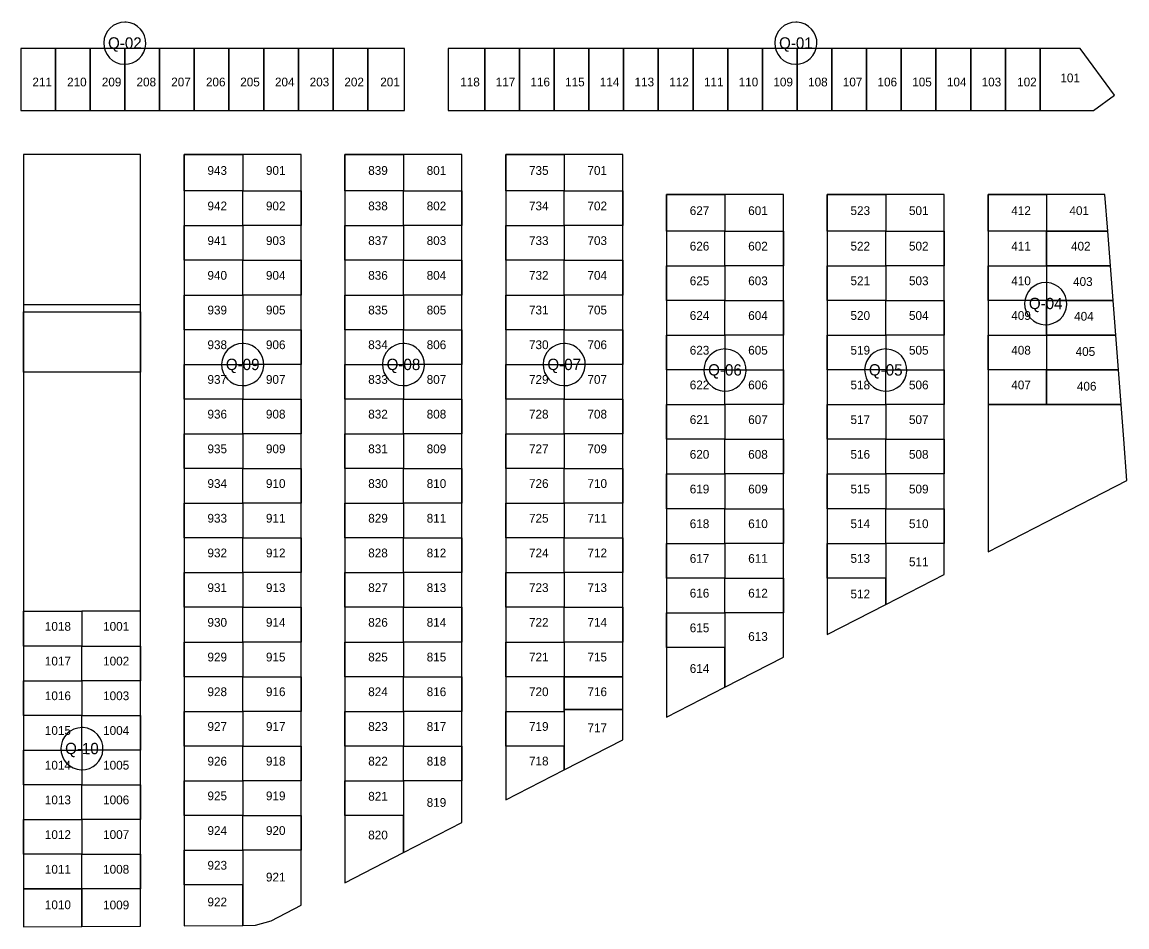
# Model space of a CAD drawing. Extents: x 245320 to 245921, y 9361427 to 9361697.
# Drawn here: x 245618.6 to 245921, y 9361449.3 to 9361697 of the extents above; entities that cross this region are included whole.
import ezdxf
from ezdxf.enums import TextEntityAlignment as Align

# ---------------------------------------------------------------- set-up
doc = ezdxf.new("R2010")
doc.units = 0
for name, color, linetype in [('_02__LOTES', 7, 'Continuous'), ('_LTQUADRAS', 3, 'Continuous'), ('EF-ID-LOTES', 1, 'Continuous'), ('TXT_QDA', 5, 'Continuous')]:
    doc.layers.add(name, color=color, linetype=linetype)

msp = doc.modelspace()

# ---------------------------------------------------------------- linework, layer by layer
at = {"layer": '_02__LOTES'}
for points in [[(245627.72, 9361689.82), (245618.22, 9361689.82), (245618.22, 9361672.82), (245627.72, 9361672.82)], [(245637.22, 9361689.82), (245627.72, 9361689.82), (245627.72, 9361672.82), (245637.22, 9361672.82)], [(245646.72, 9361689.82), (245637.22, 9361689.82), (245637.22, 9361672.82), (245646.72, 9361672.82)], [(245656.22, 9361689.82), (245646.72, 9361689.82), (245646.72, 9361672.82), (245656.22, 9361672.82)], [(245665.72, 9361689.82), (245656.22, 9361689.82), (245656.22, 9361672.82), (245665.72, 9361672.82)], [(245675.22, 9361689.82), (245665.72, 9361689.82), (245665.72, 9361672.82), (245675.22, 9361672.82)], [(245684.72, 9361689.82), (245675.22, 9361689.82), (245675.22, 9361672.82), (245684.72, 9361672.82)], [(245694.22, 9361689.82), (245684.72, 9361689.82), (245684.72, 9361672.82), (245694.22, 9361672.82)], [(245703.72, 9361689.82), (245694.22, 9361689.82), (245694.22, 9361672.82), (245703.72, 9361672.82)], [(245713.22, 9361689.82), (245703.72, 9361689.82), (245703.72, 9361672.82), (245713.22, 9361672.82)], [(245723.22, 9361689.82), (245713.22, 9361689.82), (245713.22, 9361672.82), (245723.22, 9361672.82)], [(245745.22, 9361689.82), (245735.22, 9361689.82), (245735.22, 9361672.82), (245745.22, 9361672.82)], [(245754.72, 9361689.82), (245745.22, 9361689.82), (245745.22, 9361672.82), (245754.72, 9361672.82)], [(245764.22, 9361689.82), (245754.72, 9361689.82), (245754.72, 9361672.82), (245764.22, 9361672.82)], [(245773.72, 9361689.82), (245764.22, 9361689.82), (245764.22, 9361672.82), (245773.72, 9361672.82)], [(245783.22, 9361689.82), (245773.72, 9361689.82), (245773.72, 9361672.82), (245783.22, 9361672.82)], [(245792.72, 9361689.82), (245792.55, 9361689.82), (245783.22, 9361689.82), (245783.22, 9361672.82), (245792.55, 9361672.82), (245792.72, 9361672.82)], [(245802.22, 9361689.82), (245802.05, 9361689.82), (245792.72, 9361689.82), (245792.72, 9361672.82), (245802.05, 9361672.82), (245802.22, 9361672.82)], [(245811.72, 9361689.82), (245811.55, 9361689.82), (245802.22, 9361689.82), (245802.22, 9361672.82), (245811.55, 9361672.82), (245811.72, 9361672.82)], [(245821.22, 9361689.82), (245820.88, 9361689.82), (245811.72, 9361689.82), (245811.72, 9361672.82), (245820.88, 9361672.82), (245821.22, 9361672.82)], [(245830.72, 9361689.82), (245830.38, 9361689.82), (245821.22, 9361689.82), (245821.22, 9361672.82), (245830.38, 9361672.82), (245830.72, 9361672.82)], [(245840.22, 9361689.82), (245839.88, 9361689.82), (245830.72, 9361689.82), (245830.72, 9361672.82), (245839.88, 9361672.82), (245840.22, 9361672.82)], [(245849.72, 9361689.82), (245849.2, 9361689.82), (245840.22, 9361689.82), (245840.22, 9361672.82), (245849.2, 9361672.82), (245849.72, 9361672.82)], [(245859.22, 9361689.82), (245858.7, 9361689.82), (245849.72, 9361689.82), (245849.72, 9361672.82), (245858.7, 9361672.82), (245859.22, 9361672.82)], [(245868.72, 9361689.82), (245868.2, 9361689.82), (245859.22, 9361689.82), (245859.22, 9361672.82), (245868.2, 9361672.82), (245868.72, 9361672.82)], [(245878.22, 9361689.79), (245877.53, 9361689.79), (245870.23, 9361689.8), (245870.01, 9361689.82), (245868.72, 9361689.82), (245868.72, 9361672.82), (245877.53, 9361672.82), (245878.22, 9361672.82)], [(245887.72, 9361689.78), (245887.03, 9361689.78), (245878.22, 9361689.79), (245878.22, 9361672.82), (245887.03, 9361672.82), (245887.72, 9361672.82)], [(245897.22, 9361689.79), (245896.53, 9361689.79), (245891.35, 9361689.77), (245887.72, 9361689.78), (245887.72, 9361672.82), (245896.53, 9361672.82), (245897.22, 9361672.82)], [(245908.15, 9361689.82), (245897.22, 9361689.79), (245897.22, 9361672.82), (245911.83, 9361672.82), (245917.58, 9361677.06)], [(245618.97, 9361619.72), (245650.97, 9361619.72), (245650.97, 9361660.82), (245618.97, 9361660.82)], [(245678.97, 9361660.82), (245678.97, 9361650.82), (245662.97, 9361650.82), (245662.97, 9361660.82)], [(245678.97, 9361660.82), (245678.97, 9361650.82), (245694.97, 9361650.82), (245694.97, 9361660.82)], [(245722.97, 9361660.82), (245722.97, 9361650.82), (245706.97, 9361650.82), (245706.97, 9361660.82)], [(245722.97, 9361660.82), (245722.97, 9361650.82), (245738.97, 9361650.82), (245738.97, 9361660.82)], [(245766.97, 9361660.82), (245766.97, 9361650.82), (245750.97, 9361650.82), (245750.97, 9361660.82)], [(245766.97, 9361660.82), (245766.97, 9361650.82), (245782.97, 9361650.82), (245782.97, 9361660.82)], [(245678.97, 9361641.32), (245678.97, 9361650.82), (245662.97, 9361650.82), (245662.97, 9361641.32)], [(245678.97, 9361641.32), (245678.97, 9361650.82), (245694.97, 9361650.82), (245694.97, 9361641.32)], [(245722.97, 9361641.32), (245722.97, 9361650.82), (245706.97, 9361650.82), (245706.97, 9361641.32)], [(245722.97, 9361641.32), (245722.97, 9361650.82), (245738.97, 9361650.82), (245738.97, 9361641.32)], [(245766.97, 9361641.32), (245766.97, 9361650.82), (245750.97, 9361650.82), (245750.97, 9361641.32)], [(245766.97, 9361641.32), (245766.97, 9361650.82), (245782.97, 9361650.82), (245782.97, 9361641.32)], [(245810.97, 9361649.82), (245810.97, 9361639.82), (245794.97, 9361639.82), (245794.97, 9361649.82)], [(245810.97, 9361649.82), (245810.97, 9361639.82), (245826.97, 9361639.82), (245826.97, 9361649.82)], [(245854.97, 9361649.82), (245854.97, 9361639.82), (245838.97, 9361639.82), (245838.97, 9361649.82)], [(245854.97, 9361649.82), (245854.97, 9361639.82), (245870.97, 9361639.82), (245870.97, 9361649.82)], [(245898.97, 9361649.82), (245898.97, 9361639.82), (245882.97, 9361639.82), (245882.97, 9361649.82)], [(245914.97, 9361649.82), (245898.97, 9361649.82), (245898.97, 9361639.82), (245915.74, 9361639.82)], [(245678.97, 9361641.32), (245678.97, 9361631.82), (245662.97, 9361631.82), (245662.97, 9361641.32)], [(245678.97, 9361641.32), (245678.97, 9361631.82), (245694.97, 9361631.82), (245694.97, 9361641.32)], [(245722.97, 9361641.32), (245722.97, 9361631.82), (245706.97, 9361631.82), (245706.97, 9361641.32)], [(245722.97, 9361641.32), (245722.97, 9361631.82), (245738.97, 9361631.82), (245738.97, 9361641.32)], [(245766.97, 9361641.32), (245766.97, 9361631.82), (245750.97, 9361631.82), (245750.97, 9361641.32)], [(245766.97, 9361641.32), (245766.97, 9361631.82), (245782.97, 9361631.82), (245782.97, 9361641.32)], [(245810.97, 9361630.32), (245810.97, 9361639.82), (245794.97, 9361639.82), (245794.97, 9361630.32)], [(245810.97, 9361630.32), (245810.97, 9361639.82), (245826.97, 9361639.82), (245826.97, 9361630.32)], [(245854.97, 9361630.32), (245854.97, 9361639.82), (245838.97, 9361639.82), (245838.97, 9361630.32)], [(245854.97, 9361630.32), (245854.97, 9361639.82), (245870.97, 9361639.82), (245870.97, 9361630.32)], [(245898.97, 9361630.32), (245898.97, 9361639.82), (245882.97, 9361639.82), (245882.97, 9361630.32)], [(245915.74, 9361639.82), (245898.97, 9361639.82), (245898.97, 9361630.32), (245916.47, 9361630.32)], [(245678.97, 9361622.32), (245678.97, 9361631.82), (245662.97, 9361631.82), (245662.97, 9361622.32)], [(245678.97, 9361622.32), (245678.97, 9361631.82), (245694.97, 9361631.82), (245694.97, 9361622.32)], [(245722.97, 9361622.32), (245722.97, 9361631.82), (245706.97, 9361631.82), (245706.97, 9361622.32)], [(245722.97, 9361622.32), (245722.97, 9361631.82), (245738.97, 9361631.82), (245738.97, 9361622.32)], [(245766.97, 9361622.32), (245766.97, 9361631.82), (245750.97, 9361631.82), (245750.97, 9361622.32)], [(245766.97, 9361622.32), (245766.97, 9361631.82), (245782.97, 9361631.82), (245782.97, 9361622.32)], [(245810.97, 9361630.32), (245810.97, 9361620.82), (245794.97, 9361620.82), (245794.97, 9361630.32)], [(245810.97, 9361630.32), (245810.97, 9361620.82), (245826.97, 9361620.82), (245826.97, 9361630.32)], [(245854.97, 9361630.32), (245854.97, 9361620.82), (245838.97, 9361620.82), (245838.97, 9361630.32)], [(245854.97, 9361630.32), (245854.97, 9361620.82), (245870.97, 9361620.82), (245870.97, 9361630.32)], [(245898.97, 9361630.32), (245898.97, 9361620.82), (245882.97, 9361620.82), (245882.97, 9361630.32)], [(245916.47, 9361630.32), (245898.97, 9361630.32), (245898.97, 9361620.82), (245917.2, 9361620.82)], [(245678.97, 9361622.32), (245678.97, 9361612.82), (245662.97, 9361612.82), (245662.97, 9361622.32)], [(245678.97, 9361622.32), (245678.97, 9361612.82), (245694.97, 9361612.82), (245694.97, 9361622.32)], [(245722.97, 9361622.32), (245722.97, 9361612.82), (245706.97, 9361612.82), (245706.97, 9361622.32)], [(245722.97, 9361622.32), (245722.97, 9361612.82), (245738.97, 9361612.82), (245738.97, 9361622.32)], [(245766.97, 9361622.32), (245766.97, 9361612.82), (245750.97, 9361612.82), (245750.97, 9361622.32)], [(245766.97, 9361622.32), (245766.97, 9361612.82), (245782.97, 9361612.82), (245782.97, 9361622.32)], [(245810.97, 9361611.32), (245810.97, 9361620.82), (245794.97, 9361620.82), (245794.97, 9361611.32)], [(245810.97, 9361611.32), (245810.97, 9361620.82), (245826.97, 9361620.82), (245826.97, 9361611.32)], [(245854.97, 9361611.32), (245854.97, 9361620.82), (245838.97, 9361620.82), (245838.97, 9361611.32)], [(245854.97, 9361611.32), (245854.97, 9361620.82), (245870.97, 9361620.82), (245870.97, 9361611.32)], [(245898.97, 9361611.32), (245898.97, 9361620.82), (245882.97, 9361620.82), (245882.97, 9361611.32)], [(245917.2, 9361620.82), (245898.97, 9361620.82), (245898.97, 9361611.32), (245917.93, 9361611.32)], [(245650.97, 9361601.22), (245618.97, 9361601.22), (245618.97, 9361617.72), (245650.97, 9361617.72)], [(245678.97, 9361603.32), (245678.97, 9361612.82), (245662.97, 9361612.82), (245662.97, 9361603.32)], [(245678.97, 9361603.32), (245678.97, 9361612.82), (245694.97, 9361612.82), (245694.97, 9361603.32)], [(245722.97, 9361603.32), (245722.97, 9361612.82), (245706.97, 9361612.82), (245706.97, 9361603.32)], [(245722.97, 9361603.32), (245722.97, 9361612.82), (245738.97, 9361612.82), (245738.97, 9361603.32)], [(245766.97, 9361603.32), (245766.97, 9361612.82), (245750.97, 9361612.82), (245750.97, 9361603.32)], [(245766.97, 9361603.32), (245766.97, 9361612.82), (245782.97, 9361612.82), (245782.97, 9361603.32)], [(245810.97, 9361611.32), (245810.97, 9361601.82), (245794.97, 9361601.82), (245794.97, 9361611.32)], [(245810.97, 9361611.32), (245810.97, 9361601.82), (245826.97, 9361601.82), (245826.97, 9361611.32)], [(245854.97, 9361611.32), (245854.97, 9361601.82), (245838.97, 9361601.82), (245838.97, 9361611.32)], [(245854.97, 9361611.32), (245854.97, 9361601.82), (245870.97, 9361601.82), (245870.97, 9361611.32)], [(245898.97, 9361611.32), (245898.97, 9361601.82), (245882.97, 9361601.82), (245882.97, 9361611.32)], [(245917.93, 9361611.32), (245898.97, 9361611.32), (245898.97, 9361601.82), (245918.66, 9361601.82)], [(245678.97, 9361603.32), (245678.97, 9361593.82), (245662.97, 9361593.82), (245662.97, 9361603.32)], [(245678.97, 9361603.32), (245678.97, 9361593.82), (245694.97, 9361593.82), (245694.97, 9361603.32)], [(245722.97, 9361603.32), (245722.97, 9361593.82), (245706.97, 9361593.82), (245706.97, 9361603.32)], [(245722.97, 9361603.32), (245722.97, 9361593.82), (245738.97, 9361593.82), (245738.97, 9361603.32)], [(245766.97, 9361603.32), (245766.97, 9361593.82), (245750.97, 9361593.82), (245750.97, 9361603.32)], [(245766.97, 9361603.32), (245766.97, 9361593.82), (245782.97, 9361593.82), (245782.97, 9361603.32)], [(245810.97, 9361592.32), (245810.97, 9361601.82), (245794.97, 9361601.82), (245794.97, 9361592.32)], [(245810.97, 9361592.32), (245810.97, 9361601.82), (245826.97, 9361601.82), (245826.97, 9361592.32)], [(245854.97, 9361592.32), (245854.97, 9361601.82), (245838.97, 9361601.82), (245838.97, 9361592.32)], [(245854.97, 9361592.32), (245854.97, 9361601.82), (245870.97, 9361601.82), (245870.97, 9361592.32)], [(245898.97, 9361592.32), (245898.97, 9361601.82), (245882.97, 9361601.82), (245882.97, 9361592.32)], [(245918.66, 9361601.82), (245898.97, 9361601.82), (245898.97, 9361592.32), (245919.38, 9361592.32)], [(245678.97, 9361584.32), (245678.97, 9361593.82), (245662.97, 9361593.82), (245662.97, 9361584.32)], [(245678.97, 9361584.32), (245678.97, 9361593.82), (245694.97, 9361593.82), (245694.97, 9361584.32)], [(245722.97, 9361584.32), (245722.97, 9361593.82), (245706.97, 9361593.82), (245706.97, 9361584.32)], [(245722.97, 9361584.32), (245722.97, 9361593.82), (245738.97, 9361593.82), (245738.97, 9361584.32)], [(245766.97, 9361584.32), (245766.97, 9361593.82), (245750.97, 9361593.82), (245750.97, 9361584.32)], [(245766.97, 9361584.32), (245766.97, 9361593.82), (245782.97, 9361593.82), (245782.97, 9361584.32)], [(245810.97, 9361592.32), (245810.97, 9361582.82), (245794.97, 9361582.82), (245794.97, 9361592.32)], [(245810.97, 9361592.32), (245810.97, 9361582.82), (245826.97, 9361582.82), (245826.97, 9361592.32)], [(245854.97, 9361592.32), (245854.97, 9361582.82), (245838.97, 9361582.82), (245838.97, 9361592.32)], [(245854.97, 9361592.32), (245854.97, 9361582.82), (245870.97, 9361582.82), (245870.97, 9361592.32)], [(245920.11, 9361582.82), (245919.38, 9361592.32), (245882.97, 9361592.32), (245882.97, 9361582.82), (245882.97, 9361573.32), (245882.97, 9361551.99), (245898.97, 9361560.22), (245920.98, 9361571.54)], [(245678.97, 9361584.32), (245678.97, 9361574.82), (245662.97, 9361574.82), (245662.97, 9361584.32)], [(245678.97, 9361584.32), (245678.97, 9361574.82), (245694.97, 9361574.82), (245694.97, 9361584.32)], [(245722.97, 9361584.32), (245722.97, 9361574.82), (245706.97, 9361574.82), (245706.97, 9361584.32)], [(245722.97, 9361584.32), (245722.97, 9361574.82), (245738.97, 9361574.82), (245738.97, 9361584.32)], [(245766.97, 9361584.32), (245766.97, 9361574.82), (245750.97, 9361574.82), (245750.97, 9361584.32)], [(245766.97, 9361584.32), (245766.97, 9361574.82), (245782.97, 9361574.82), (245782.97, 9361584.32)], [(245810.97, 9361573.32), (245810.97, 9361582.82), (245794.97, 9361582.82), (245794.97, 9361573.32)], [(245810.97, 9361573.32), (245810.97, 9361582.82), (245826.97, 9361582.82), (245826.97, 9361573.32)], [(245854.97, 9361573.32), (245854.97, 9361582.82), (245838.97, 9361582.82), (245838.97, 9361573.32)], [(245854.97, 9361573.32), (245854.97, 9361582.82), (245870.97, 9361582.82), (245870.97, 9361573.32)], [(245678.97, 9361565.32), (245678.97, 9361574.82), (245662.97, 9361574.82), (245662.97, 9361565.32)], [(245678.97, 9361565.32), (245678.97, 9361574.82), (245694.97, 9361574.82), (245694.97, 9361565.32)], [(245722.97, 9361565.32), (245722.97, 9361574.82), (245706.97, 9361574.82), (245706.97, 9361565.32)], [(245722.97, 9361565.32), (245722.97, 9361574.82), (245738.97, 9361574.82), (245738.97, 9361565.32)], [(245766.97, 9361565.32), (245766.97, 9361574.82), (245750.97, 9361574.82), (245750.97, 9361565.32)], [(245766.97, 9361565.32), (245766.97, 9361574.82), (245782.97, 9361574.82), (245782.97, 9361565.32)], [(245810.97, 9361573.32), (245810.97, 9361563.82), (245794.97, 9361563.82), (245794.97, 9361573.32)], [(245810.97, 9361573.32), (245810.97, 9361563.82), (245826.97, 9361563.82), (245826.97, 9361573.32)], [(245854.97, 9361573.32), (245854.97, 9361563.82), (245838.97, 9361563.82), (245838.97, 9361573.32)], [(245854.97, 9361573.32), (245854.97, 9361563.82), (245870.97, 9361563.82), (245870.97, 9361573.32)], [(245678.97, 9361565.32), (245678.97, 9361555.82), (245662.97, 9361555.82), (245662.97, 9361565.32)], [(245678.97, 9361565.32), (245678.97, 9361555.82), (245694.97, 9361555.82), (245694.97, 9361565.32)], [(245722.97, 9361565.32), (245722.97, 9361555.82), (245706.97, 9361555.82), (245706.97, 9361565.32)], [(245722.97, 9361565.32), (245722.97, 9361555.82), (245738.97, 9361555.82), (245738.97, 9361565.32)], [(245766.97, 9361565.32), (245766.97, 9361555.82), (245750.97, 9361555.82), (245750.97, 9361565.32)], [(245766.97, 9361565.32), (245766.97, 9361555.82), (245782.97, 9361555.82), (245782.97, 9361565.32)], [(245810.97, 9361554.32), (245810.97, 9361563.82), (245794.97, 9361563.82), (245794.97, 9361554.32)], [(245810.97, 9361554.32), (245810.97, 9361563.82), (245826.97, 9361563.82), (245826.97, 9361554.32)], [(245854.97, 9361554.32), (245854.97, 9361563.82), (245838.97, 9361563.82), (245838.97, 9361554.32)], [(245854.97, 9361554.32), (245854.97, 9361563.82), (245870.97, 9361563.82), (245870.97, 9361554.32)], [(245678.97, 9361546.32), (245678.97, 9361555.82), (245662.97, 9361555.82), (245662.97, 9361546.32)], [(245678.97, 9361546.32), (245678.97, 9361555.82), (245694.97, 9361555.82), (245694.97, 9361546.32)], [(245722.97, 9361546.32), (245722.97, 9361555.82), (245706.97, 9361555.82), (245706.97, 9361546.32)], [(245722.97, 9361546.32), (245722.97, 9361555.82), (245738.97, 9361555.82), (245738.97, 9361546.32)], [(245766.97, 9361546.32), (245766.97, 9361555.82), (245750.97, 9361555.82), (245750.97, 9361546.32)], [(245766.97, 9361546.32), (245766.97, 9361555.82), (245782.97, 9361555.82), (245782.97, 9361546.32)], [(245810.97, 9361554.32), (245810.97, 9361544.82), (245794.97, 9361544.82), (245794.97, 9361554.32)], [(245810.97, 9361554.32), (245810.97, 9361544.82), (245826.97, 9361544.82), (245826.97, 9361554.32)], [(245854.97, 9361554.32), (245854.97, 9361544.82), (245838.97, 9361544.82), (245838.97, 9361554.32)], [(245870.97, 9361554.32), (245854.97, 9361554.32), (245854.97, 9361537.58), (245870.97, 9361545.81)], [(245678.97, 9361546.32), (245678.97, 9361536.82), (245662.97, 9361536.82), (245662.97, 9361546.32)], [(245678.97, 9361546.32), (245678.97, 9361536.82), (245694.97, 9361536.82), (245694.97, 9361546.32)], [(245722.97, 9361546.32), (245722.97, 9361536.82), (245706.97, 9361536.82), (245706.97, 9361546.32)], [(245722.97, 9361546.32), (245722.97, 9361536.82), (245738.97, 9361536.82), (245738.97, 9361546.32)], [(245766.97, 9361546.32), (245766.97, 9361536.82), (245750.97, 9361536.82), (245750.97, 9361546.32)], [(245766.97, 9361546.32), (245766.97, 9361536.82), (245782.97, 9361536.82), (245782.97, 9361546.32)], [(245810.97, 9361535.32), (245810.97, 9361544.82), (245794.97, 9361544.82), (245794.97, 9361535.32)], [(245810.97, 9361535.32), (245810.97, 9361544.82), (245826.97, 9361544.82), (245826.97, 9361535.32)], [(245854.97, 9361544.82), (245838.97, 9361544.82), (245838.97, 9361529.35), (245854.97, 9361537.58)], [(245678.97, 9361527.32), (245678.97, 9361536.82), (245662.97, 9361536.82), (245662.97, 9361527.32)], [(245678.97, 9361527.32), (245678.97, 9361536.82), (245694.97, 9361536.82), (245694.97, 9361527.32)], [(245722.97, 9361527.32), (245722.97, 9361536.82), (245706.97, 9361536.82), (245706.97, 9361527.32)], [(245722.97, 9361527.32), (245722.97, 9361536.82), (245738.97, 9361536.82), (245738.97, 9361527.32)], [(245766.97, 9361527.32), (245766.97, 9361536.82), (245750.97, 9361536.82), (245750.97, 9361527.32)], [(245766.97, 9361527.32), (245766.97, 9361536.82), (245782.97, 9361536.82), (245782.97, 9361527.32)], [(245634.97, 9361535.72), (245634.97, 9361526.22), (245618.97, 9361526.22), (245618.97, 9361535.72)], [(245634.97, 9361535.72), (245634.97, 9361526.22), (245650.97, 9361526.22), (245650.97, 9361535.72)], [(245810.97, 9361535.32), (245810.97, 9361525.82), (245794.97, 9361525.82), (245794.97, 9361535.32)], [(245826.97, 9361535.32), (245810.97, 9361535.32), (245810.97, 9361525.82), (245810.97, 9361514.94), (245826.97, 9361523.17)], [(245678.97, 9361527.32), (245678.97, 9361517.82), (245662.97, 9361517.82), (245662.97, 9361527.32)], [(245678.97, 9361527.32), (245678.97, 9361517.82), (245694.97, 9361517.82), (245694.97, 9361527.32)], [(245722.97, 9361527.32), (245722.97, 9361517.82), (245706.97, 9361517.82), (245706.97, 9361527.32)], [(245722.97, 9361527.32), (245722.97, 9361517.82), (245738.97, 9361517.82), (245738.97, 9361527.32)], [(245766.97, 9361527.32), (245766.97, 9361517.82), (245750.97, 9361517.82), (245750.97, 9361527.32)], [(245766.97, 9361527.32), (245766.97, 9361517.82), (245782.97, 9361517.82), (245782.97, 9361527.32)], [(245634.97, 9361516.72), (245634.97, 9361526.22), (245618.97, 9361526.22), (245618.97, 9361516.72)], [(245634.97, 9361516.72), (245634.97, 9361526.22), (245650.97, 9361526.22), (245650.97, 9361516.72)], [(245810.97, 9361525.82), (245794.97, 9361525.82), (245794.97, 9361506.71), (245810.97, 9361514.94)], [(245634.97, 9361516.72), (245634.97, 9361507.22), (245618.97, 9361507.22), (245618.97, 9361516.72)], [(245634.97, 9361516.72), (245634.97, 9361507.22), (245650.97, 9361507.22), (245650.97, 9361516.72)], [(245678.97, 9361508.32), (245678.97, 9361517.82), (245662.97, 9361517.82), (245662.97, 9361508.32)], [(245678.97, 9361508.32), (245678.97, 9361517.82), (245694.97, 9361517.82), (245694.97, 9361508.32)], [(245722.97, 9361508.32), (245722.97, 9361517.82), (245706.97, 9361517.82), (245706.97, 9361508.32)], [(245722.97, 9361508.32), (245722.97, 9361517.82), (245738.97, 9361517.82), (245738.97, 9361508.32)], [(245766.97, 9361508.32), (245766.97, 9361517.82), (245750.97, 9361517.82), (245750.97, 9361508.32)], [(245782.97, 9361517.82), (245766.97, 9361517.82), (245766.97, 9361508.82), (245782.97, 9361508.82)], [(245634.97, 9361497.72), (245634.97, 9361507.22), (245618.97, 9361507.22), (245618.97, 9361497.72)], [(245634.97, 9361497.72), (245634.97, 9361507.22), (245650.97, 9361507.22), (245650.97, 9361497.72)], [(245678.97, 9361508.32), (245678.97, 9361498.82), (245662.97, 9361498.82), (245662.97, 9361508.32)], [(245678.97, 9361508.32), (245678.97, 9361498.82), (245694.97, 9361498.82), (245694.97, 9361508.32)], [(245722.97, 9361508.32), (245722.97, 9361498.82), (245706.97, 9361498.82), (245706.97, 9361508.32)], [(245722.97, 9361508.32), (245722.97, 9361498.82), (245738.97, 9361498.82), (245738.97, 9361508.32)], [(245766.97, 9361508.32), (245766.97, 9361498.82), (245750.97, 9361498.82), (245750.97, 9361508.32)], [(245782.97, 9361508.82), (245766.97, 9361508.82), (245766.97, 9361508.32), (245766.97, 9361498.82), (245766.97, 9361492.3), (245782.97, 9361500.53)], [(245634.97, 9361497.72), (245634.97, 9361488.22), (245618.97, 9361488.22), (245618.97, 9361497.72)], [(245634.97, 9361497.72), (245634.97, 9361488.22), (245650.97, 9361488.22), (245650.97, 9361497.72)], [(245678.97, 9361489.32), (245678.97, 9361498.82), (245662.97, 9361498.82), (245662.97, 9361489.32)], [(245678.97, 9361489.32), (245678.97, 9361498.82), (245694.97, 9361498.82), (245694.97, 9361489.32)], [(245722.97, 9361489.32), (245722.97, 9361498.82), (245706.97, 9361498.82), (245706.97, 9361489.32)], [(245722.97, 9361489.32), (245722.97, 9361498.82), (245738.97, 9361498.82), (245738.97, 9361489.32)], [(245766.97, 9361498.82), (245750.97, 9361498.82), (245750.97, 9361484.07), (245766.97, 9361492.3)], [(245634.97, 9361478.72), (245634.97, 9361488.22), (245618.97, 9361488.22), (245618.97, 9361478.72)], [(245634.97, 9361478.72), (245634.97, 9361488.22), (245650.97, 9361488.22), (245650.97, 9361478.72)], [(245678.97, 9361489.32), (245678.97, 9361479.82), (245662.97, 9361479.82), (245662.97, 9361489.32)], [(245678.97, 9361489.32), (245678.97, 9361479.82), (245694.97, 9361479.82), (245694.97, 9361489.32)], [(245722.97, 9361489.32), (245722.97, 9361479.82), (245706.97, 9361479.82), (245706.97, 9361489.32)], [(245738.97, 9361489.32), (245722.97, 9361489.32), (245722.97, 9361479.82), (245722.97, 9361469.66), (245738.97, 9361477.89)], [(245634.97, 9361478.72), (245634.97, 9361469.22), (245618.97, 9361469.22), (245618.97, 9361478.72)], [(245634.97, 9361478.72), (245634.97, 9361469.22), (245650.97, 9361469.22), (245650.97, 9361478.72)], [(245678.97, 9361470.32), (245678.97, 9361479.82), (245662.97, 9361479.82), (245662.97, 9361470.32)], [(245678.97, 9361470.32), (245678.97, 9361479.82), (245694.97, 9361479.82), (245694.97, 9361470.32)], [(245722.97, 9361479.82), (245706.97, 9361479.82), (245706.97, 9361461.43), (245722.97, 9361469.66)], [(245678.97, 9361470.32), (245678.97, 9361460.82), (245662.97, 9361460.82), (245662.97, 9361470.32)], [(245694.97, 9361470.32), (245678.97, 9361470.32), (245678.97, 9361460.82), (245678.97, 9361449.73), (245682.5, 9361449.76), (245686.76, 9361451.03), (245694.97, 9361455.26)], [(245634.97, 9361459.72), (245634.97, 9361469.22), (245618.97, 9361469.22), (245618.97, 9361459.72)], [(245634.97, 9361459.72), (245634.97, 9361469.22), (245650.97, 9361469.22), (245650.97, 9361459.72)], [(245678.97, 9361460.82), (245662.97, 9361460.82), (245662.97, 9361449.62), (245678.97, 9361449.73)], [(245634.97, 9361459.72), (245618.97, 9361459.72), (245618.97, 9361449.32), (245634.97, 9361449.43)], [(245650.97, 9361459.72), (245634.97, 9361459.72), (245634.97, 9361449.43), (245650.97, 9361449.54)]]:
    msp.add_lwpolyline(points, close=True, dxfattribs=at)
at = {"layer": '_LTQUADRAS'}
msp.add_lwpolyline([(245618.22, 9361672.82), (245627.72, 9361672.82), (245637.22, 9361672.82), (245646.72, 9361672.82), (245656.22, 9361672.82), (245665.72, 9361672.82), (245675.22, 9361672.82), (245684.72, 9361672.82), (245694.22, 9361672.82), (245703.72, 9361672.82), (245713.22, 9361672.82), (245723.22, 9361672.82), (245723.22, 9361689.82), (245713.22, 9361689.82), (245703.72, 9361689.82), (245694.22, 9361689.82), (245684.72, 9361689.82), (245675.22, 9361689.82), (245665.72, 9361689.82), (245656.22, 9361689.82), (245646.72, 9361689.82), (245637.22, 9361689.82), (245627.72, 9361689.82), (245618.22, 9361689.82)], dxfattribs=at)
for points in [[(245908.15, 9361689.82), (245896.53, 9361689.79), (245891.35, 9361689.77), (245887.03, 9361689.78), (245877.53, 9361689.79), (245870.23, 9361689.8), (245870.01, 9361689.82), (245868.2, 9361689.82), (245858.7, 9361689.82), (245849.2, 9361689.82), (245839.88, 9361689.82), (245830.38, 9361689.82), (245820.88, 9361689.82), (245811.55, 9361689.82), (245802.05, 9361689.82), (245792.55, 9361689.82), (245783.22, 9361689.82), (245773.72, 9361689.82), (245764.22, 9361689.82), (245754.72, 9361689.82), (245745.22, 9361689.82), (245735.22, 9361689.82), (245735.22, 9361672.82), (245745.22, 9361672.82), (245754.72, 9361672.82), (245764.22, 9361672.82), (245773.72, 9361672.82), (245783.22, 9361672.82), (245792.55, 9361672.82), (245802.05, 9361672.82), (245811.55, 9361672.82), (245820.88, 9361672.82), (245830.38, 9361672.82), (245839.88, 9361672.82), (245849.2, 9361672.82), (245858.7, 9361672.82), (245868.2, 9361672.82), (245877.53, 9361672.82), (245887.03, 9361672.82), (245896.53, 9361672.82), (245911.83, 9361672.82), (245917.58, 9361677.06)], [(245650.97, 9361593.82), (245650.97, 9361602.32), (245650.97, 9361603.32), (245650.97, 9361612.82), (245650.97, 9361619.72), (245650.97, 9361619.72), (245650.97, 9361641.32), (245650.97, 9361650.82), (245650.97, 9361660.82), (245634.97, 9361660.82), (245618.97, 9361660.82), (245618.97, 9361650.82), (245618.97, 9361641.32), (245618.97, 9361619.72), (245618.97, 9361619.72), (245618.97, 9361612.82), (245618.97, 9361603.32), (245618.97, 9361602.32), (245618.97, 9361593.82), (245618.97, 9361574.82), (245618.97, 9361565.32), (245618.97, 9361555.82), (245618.97, 9361546.32), (245618.97, 9361536.82), (245618.97, 9361527.32), (245618.97, 9361517.82), (245618.97, 9361508.32), (245618.97, 9361498.82), (245618.97, 9361489.32), (245618.97, 9361479.82), (245618.97, 9361470.32), (245618.97, 9361460.82), (245618.97, 9361449.32), (245634.97, 9361449.43), (245650.97, 9361449.54), (245650.97, 9361460.82), (245650.97, 9361470.32), (245650.97, 9361479.82), (245650.97, 9361489.32), (245650.97, 9361498.82), (245650.97, 9361508.32), (245650.97, 9361517.82), (245650.97, 9361527.32), (245650.97, 9361536.82), (245650.97, 9361546.32), (245650.97, 9361555.82), (245650.97, 9361565.32), (245650.97, 9361574.82)], [(245694.97, 9361584.32), (245694.97, 9361593.82), (245694.97, 9361603.32), (245694.97, 9361612.82), (245694.97, 9361622.32), (245694.97, 9361631.82), (245694.97, 9361641.32), (245694.97, 9361650.82), (245694.97, 9361660.82), (245678.97, 9361660.82), (245662.97, 9361660.82), (245662.97, 9361650.82), (245662.97, 9361641.32), (245662.97, 9361631.82), (245662.97, 9361622.32), (245662.97, 9361612.82), (245662.97, 9361603.32), (245662.97, 9361593.82), (245662.97, 9361584.32), (245662.97, 9361574.82), (245662.97, 9361565.32), (245662.97, 9361555.82), (245662.97, 9361546.32), (245662.97, 9361536.82), (245662.97, 9361527.32), (245662.97, 9361517.82), (245662.97, 9361508.32), (245662.97, 9361498.82), (245662.97, 9361489.32), (245662.97, 9361479.82), (245662.97, 9361470.32), (245662.97, 9361460.82), (245662.97, 9361449.62), (245678.97, 9361449.73), (245682.5, 9361449.76), (245686.76, 9361451.03), (245694.97, 9361455.26), (245694.97, 9361470.32), (245694.97, 9361479.82), (245694.97, 9361489.32), (245694.97, 9361498.82), (245694.97, 9361508.32), (245694.97, 9361517.82), (245694.97, 9361527.32), (245694.97, 9361536.82), (245694.97, 9361546.32), (245694.97, 9361555.82), (245694.97, 9361565.32), (245694.97, 9361574.82)], [(245738.97, 9361574.82), (245738.97, 9361584.32), (245738.97, 9361593.82), (245738.97, 9361603.32), (245738.97, 9361612.82), (245738.97, 9361622.32), (245738.97, 9361631.82), (245738.97, 9361641.32), (245738.97, 9361650.82), (245738.97, 9361660.82), (245722.97, 9361660.82), (245706.97, 9361660.82), (245706.97, 9361650.82), (245706.97, 9361641.32), (245706.97, 9361631.82), (245706.97, 9361622.32), (245706.97, 9361612.82), (245706.97, 9361603.32), (245706.97, 9361593.82), (245706.97, 9361584.32), (245706.97, 9361574.82), (245706.97, 9361565.32), (245706.97, 9361555.82), (245706.97, 9361546.32), (245706.97, 9361536.82), (245706.97, 9361527.32), (245706.97, 9361517.82), (245706.97, 9361508.32), (245706.97, 9361498.82), (245706.97, 9361489.32), (245706.97, 9361479.82), (245706.97, 9361461.43), (245722.97, 9361469.66), (245738.97, 9361477.89), (245738.97, 9361489.32), (245738.97, 9361498.82), (245738.97, 9361508.32), (245738.97, 9361517.82), (245738.97, 9361527.32), (245738.97, 9361536.82), (245738.97, 9361546.32), (245738.97, 9361555.82), (245738.97, 9361565.32)], [(245782.97, 9361565.32), (245782.97, 9361574.82), (245782.97, 9361584.32), (245782.97, 9361593.82), (245782.97, 9361603.32), (245782.97, 9361612.82), (245782.97, 9361622.32), (245782.97, 9361631.82), (245782.97, 9361641.32), (245782.97, 9361650.82), (245782.97, 9361660.82), (245766.97, 9361660.82), (245750.97, 9361660.82), (245750.97, 9361650.82), (245750.97, 9361641.32), (245750.97, 9361631.82), (245750.97, 9361622.32), (245750.97, 9361612.82), (245750.97, 9361603.32), (245750.97, 9361593.82), (245750.97, 9361584.32), (245750.97, 9361574.82), (245750.97, 9361565.32), (245750.97, 9361555.82), (245750.97, 9361546.32), (245750.97, 9361536.82), (245750.97, 9361527.32), (245750.97, 9361517.82), (245750.97, 9361508.32), (245750.97, 9361498.82), (245750.97, 9361484.07), (245766.97, 9361492.3), (245782.97, 9361500.53), (245782.97, 9361508.82), (245782.97, 9361517.82), (245782.97, 9361527.32), (245782.97, 9361536.82), (245782.97, 9361546.32), (245782.97, 9361555.82)], [(245826.97, 9361563.82), (245826.97, 9361573.32), (245826.97, 9361582.82), (245826.97, 9361592.32), (245826.97, 9361601.82), (245826.97, 9361611.32), (245826.97, 9361620.82), (245826.97, 9361630.32), (245826.97, 9361639.82), (245826.97, 9361649.82), (245810.97, 9361649.82), (245794.97, 9361649.82), (245794.97, 9361639.82), (245794.97, 9361630.32), (245794.97, 9361620.82), (245794.97, 9361611.32), (245794.97, 9361601.82), (245794.97, 9361592.32), (245794.97, 9361582.82), (245794.97, 9361573.32), (245794.97, 9361563.82), (245794.97, 9361554.32), (245794.97, 9361544.82), (245794.97, 9361535.32), (245794.97, 9361525.82), (245794.97, 9361506.71), (245810.97, 9361514.94), (245826.97, 9361523.17), (245826.97, 9361535.32), (245826.97, 9361544.82), (245826.97, 9361554.32)], [(245870.97, 9361639.82), (245870.97, 9361649.82), (245854.97, 9361649.82), (245838.97, 9361649.82), (245838.97, 9361639.82), (245838.97, 9361630.32), (245838.97, 9361620.82), (245838.97, 9361611.32), (245838.97, 9361601.82), (245838.97, 9361592.32), (245838.97, 9361582.82), (245838.97, 9361573.32), (245838.97, 9361563.82), (245838.97, 9361554.32), (245838.97, 9361544.82), (245838.97, 9361529.35), (245854.97, 9361537.58), (245870.97, 9361545.81), (245870.97, 9361554.32), (245870.97, 9361563.82), (245870.97, 9361573.32), (245870.97, 9361582.82), (245870.97, 9361592.32), (245870.97, 9361601.82), (245870.97, 9361611.32), (245870.97, 9361620.82), (245870.97, 9361630.32)], [(245918.66, 9361601.82), (245917.93, 9361611.32), (245917.2, 9361620.82), (245916.47, 9361630.32), (245915.74, 9361639.82), (245914.97, 9361649.82), (245898.97, 9361649.82), (245882.97, 9361649.82), (245882.97, 9361639.82), (245882.97, 9361630.32), (245882.97, 9361620.82), (245882.97, 9361611.32), (245882.97, 9361601.82), (245882.97, 9361592.32), (245882.97, 9361582.82), (245882.97, 9361573.32), (245882.97, 9361551.99), (245898.97, 9361560.22), (245920.98, 9361571.54), (245920.11, 9361582.82), (245919.38, 9361592.32)]]:
    msp.add_lwpolyline(points, close=True, dxfattribs=at)
at = {"layer": 'TXT_QDA'}
for points in [[(245646.73, 9361697.03, 72.062732), (245647.05, 9361697.02)], [(245830.39, 9361697.03, 72.062732), (245830.71, 9361697.02)], [(245898.78, 9361625.73, 72.062732), (245899.1, 9361625.72)], [(245678.99, 9361609.04, 72.062732), (245679.31, 9361609.03)], [(245722.99, 9361609.04, 72.062732), (245723.31, 9361609.03)], [(245766.99, 9361609.04, 72.062732), (245767.31, 9361609.03)], [(245810.99, 9361607.54, 72.062732), (245811.31, 9361607.53)], [(245854.99, 9361607.54, 72.062732), (245855.31, 9361607.53)], [(245634.99, 9361503.89, 72.062732), (245635.31, 9361503.88)]]:
    msp.add_lwpolyline(points, format="xyb", close=True, dxfattribs=at)

# ---------------------------------------------------------------- texts
at = {"layer": 'EF-ID-LOTES', "char_height": 2.4, "width": 8, "attachment_point": 1}
for s, insert in [('211', (245621.41, 9361681.83)), ('210', (245630.91, 9361681.83)), ('209', (245640.41, 9361681.83)), ('208', (245649.91, 9361681.83)), ('207', (245659.41, 9361681.83)), ('206', (245668.91, 9361681.83)), ('205', (245678.3, 9361681.83)), ('204', (245687.8, 9361681.83)), ('203', (245697.3, 9361681.83)), ('202', (245706.8, 9361681.83)), ('201', (245716.62, 9361681.83)), ('118', (245738.51, 9361681.83)), ('117', (245748.22, 9361681.83)), ('116', (245757.72, 9361681.83)), ('115', (245767.22, 9361681.83)), ('114', (245776.72, 9361681.83)), ('113', (245786.22, 9361681.83)), ('112', (245795.72, 9361681.83)), ('111', (245805.22, 9361681.83)), ('110', (245814.72, 9361681.83)), ('109', (245824.22, 9361681.83)), ('108', (245833.72, 9361681.83)), ('107', (245843.22, 9361681.83)), ('106', (245852.72, 9361681.83)), ('105', (245862.22, 9361681.83)), ('104', (245871.72, 9361681.83)), ('103', (245881.22, 9361681.83)), ('102', (245890.94, 9361681.83)), ('101', (245902.77, 9361682.95)), ('943', (245669.33, 9361657.61)), ('901', (245685.33, 9361657.61)), ('839', (245713.33, 9361657.61)), ('801', (245729.33, 9361657.61)), ('735', (245757.33, 9361657.61)), ('701', (245773.33, 9361657.61)), ('942', (245669.33, 9361647.9)), ('902', (245685.33, 9361647.9)), ('838', (245713.33, 9361647.9)), ('802', (245729.33, 9361647.9)), ('734', (245757.33, 9361647.9)), ('702', (245773.33, 9361647.9)), ('627', (245801.33, 9361646.61)), ('601', (245817.33, 9361646.61)), ('523', (245845.33, 9361646.61)), ('501', (245861.33, 9361646.61)), ('412', (245889.33, 9361646.61)), ('401', (245905.25, 9361646.61)), ('941', (245669.33, 9361638.4)), ('903', (245685.33, 9361638.4)), ('837', (245713.33, 9361638.4)), ('803', (245729.33, 9361638.4)), ('733', (245757.33, 9361638.4)), ('703', (245773.33, 9361638.4)), ('626', (245801.33, 9361636.9)), ('602', (245817.33, 9361636.9)), ('522', (245845.33, 9361636.9)), ('502', (245861.33, 9361636.9)), ('411', (245889.33, 9361636.9)), ('402', (245905.68, 9361636.88)), ('940', (245669.33, 9361628.9)), ('904', (245685.33, 9361628.9)), ('836', (245713.33, 9361628.9)), ('804', (245729.33, 9361628.9)), ('732', (245757.33, 9361628.9)), ('704', (245773.33, 9361628.9)), ('625', (245801.33, 9361627.4)), ('603', (245817.33, 9361627.4)), ('521', (245845.33, 9361627.4)), ('503', (245861.33, 9361627.4)), ('410', (245889.33, 9361627.4)), ('403', (245906.24, 9361627.19)), ('939', (245669.33, 9361619.4)), ('905', (245685.33, 9361619.4)), ('835', (245713.33, 9361619.4)), ('805', (245729.33, 9361619.4)), ('731', (245757.33, 9361619.4)), ('705', (245773.33, 9361619.4)), ('624', (245801.33, 9361617.9)), ('604', (245817.33, 9361617.9)), ('520', (245845.33, 9361617.9)), ('504', (245861.33, 9361617.9)), ('409', (245889.33, 9361617.9)), ('404', (245906.54, 9361617.69)), ('938', (245669.33, 9361609.9)), ('906', (245685.33, 9361609.9)), ('834', (245713.33, 9361609.9)), ('806', (245729.33, 9361609.9)), ('730', (245757.33, 9361609.9)), ('706', (245773.33, 9361609.9)), ('623', (245801.33, 9361608.4)), ('605', (245817.33, 9361608.4)), ('519', (245845.33, 9361608.4)), ('505', (245861.33, 9361608.4)), ('408', (245889.33, 9361608.4)), ('405', (245906.94, 9361608.04)), ('937', (245669.33, 9361600.4)), ('907', (245685.33, 9361600.4)), ('833', (245713.33, 9361600.4)), ('807', (245729.33, 9361600.4)), ('729', (245757.33, 9361600.4)), ('707', (245773.33, 9361600.4)), ('622', (245801.33, 9361598.9)), ('606', (245817.33, 9361598.9)), ('518', (245845.33, 9361598.9)), ('506', (245861.33, 9361598.9)), ('407', (245889.33, 9361598.9)), ('406', (245907.29, 9361598.55)), ('936', (245669.33, 9361590.9)), ('908', (245685.33, 9361590.9)), ('832', (245713.33, 9361590.9)), ('808', (245729.33, 9361590.9)), ('728', (245757.33, 9361590.9)), ('708', (245773.33, 9361590.9)), ('621', (245801.33, 9361589.4)), ('607', (245817.33, 9361589.4)), ('517', (245845.33, 9361589.4)), ('507', (245861.33, 9361589.4)), ('935', (245669.33, 9361581.4)), ('909', (245685.33, 9361581.4)), ('831', (245713.33, 9361581.4)), ('809', (245729.33, 9361581.4)), ('727', (245757.33, 9361581.4)), ('709', (245773.33, 9361581.4)), ('620', (245801.33, 9361579.9)), ('608', (245817.33, 9361579.9)), ('516', (245845.33, 9361579.9)), ('508', (245861.33, 9361579.9)), ('934', (245669.33, 9361571.9)), ('910', (245685.33, 9361571.9)), ('830', (245713.33, 9361571.9)), ('810', (245729.33, 9361571.9)), ('726', (245757.33, 9361571.9)), ('710', (245773.33, 9361571.9)), ('619', (245801.33, 9361570.4)), ('609', (245817.33, 9361570.4)), ('515', (245845.33, 9361570.4)), ('509', (245861.33, 9361570.4)), ('933', (245669.33, 9361562.4)), ('911', (245685.33, 9361562.4)), ('829', (245713.33, 9361562.4)), ('811', (245729.33, 9361562.4)), ('725', (245757.33, 9361562.4)), ('711', (245773.33, 9361562.4)), ('618', (245801.33, 9361560.9)), ('610', (245817.33, 9361560.9)), ('514', (245845.33, 9361560.9)), ('510', (245861.33, 9361560.9)), ('932', (245669.33, 9361552.9)), ('912', (245685.33, 9361552.9)), ('828', (245713.33, 9361552.9)), ('812', (245729.33, 9361552.9)), ('724', (245757.33, 9361552.9)), ('712', (245773.33, 9361552.9)), ('617', (245801.33, 9361551.4)), ('611', (245817.33, 9361551.4)), ('513', (245845.33, 9361551.4)), ('511', (245861.33, 9361550.47)), ('931', (245669.33, 9361543.4)), ('913', (245685.33, 9361543.4)), ('827', (245713.33, 9361543.4)), ('813', (245729.33, 9361543.4)), ('723', (245757.33, 9361543.4)), ('713', (245773.33, 9361543.4)), ('616', (245801.33, 9361541.9)), ('612', (245817.33, 9361541.9)), ('512', (245845.33, 9361541.67)), ('930', (245669.33, 9361533.9)), ('914', (245685.33, 9361533.9)), ('826', (245713.33, 9361533.9)), ('814', (245729.33, 9361533.9)), ('722', (245757.33, 9361533.9)), ('714', (245773.33, 9361533.9)), ('1018', (245624.82, 9361532.8)), ('1001', (245640.77, 9361532.8)), ('615', (245801.33, 9361532.4)), ('613', (245817.33, 9361530.04)), ('929', (245669.33, 9361524.4)), ('915', (245685.33, 9361524.4)), ('825', (245713.33, 9361524.4)), ('815', (245729.33, 9361524.4)), ('721', (245757.33, 9361524.4)), ('715', (245773.33, 9361524.4)), ('1017', (245624.82, 9361523.3)), ('1002', (245640.77, 9361523.3)), ('614', (245801.33, 9361521.26)), ('928', (245669.33, 9361514.9)), ('916', (245685.33, 9361514.9)), ('824', (245713.33, 9361514.9)), ('816', (245729.33, 9361514.9)), ('720', (245757.33, 9361514.9)), ('716', (245773.33, 9361514.9)), ('1016', (245624.82, 9361513.8)), ('1003', (245640.77, 9361513.8)), ('1015', (245624.82, 9361504.3)), ('1004', (245640.77, 9361504.3)), ('927', (245669.33, 9361505.4)), ('917', (245685.33, 9361505.4)), ('823', (245713.33, 9361505.4)), ('817', (245729.33, 9361505.4)), ('719', (245757.33, 9361505.4)), ('717', (245773.33, 9361505.03)), ('1014', (245624.82, 9361494.8)), ('1005', (245640.77, 9361494.8)), ('926', (245669.33, 9361495.9)), ('918', (245685.33, 9361495.9)), ('822', (245713.33, 9361495.9)), ('818', (245729.33, 9361495.9)), ('718', (245757.33, 9361495.93)), ('1013', (245624.82, 9361485.3)), ('1006', (245640.77, 9361485.3)), ('925', (245669.33, 9361486.4)), ('919', (245685.33, 9361486.4)), ('821', (245713.33, 9361486.29)), ('819', (245729.33, 9361484.6)), ('1012', (245624.82, 9361475.8)), ('1007', (245640.77, 9361475.8)), ('924', (245669.33, 9361476.9)), ('920', (245685.33, 9361476.9)), ('820', (245713.33, 9361475.68)), ('923', (245669.33, 9361467.4)), ('1011', (245624.82, 9361466.3)), ('1008', (245640.77, 9361466.3)), ('921', (245685.33, 9361464.16)), ('1010', (245624.82, 9361456.58)), ('1009', (245640.77, 9361456.53)), ('922', (245669.33, 9361457.35))]:
    msp.add_mtext(s, dxfattribs=dict(at, insert=insert))
at = {"layer": 'TXT_QDA'}
for s, p in [('Q-02', (245646.72, 9361691.31)), ('Q-01', (245830.38, 9361691.31)), ('Q-04', (245898.76, 9361620)), ('Q-09', (245678.97, 9361603.32)), ('Q-08', (245722.97, 9361603.32)), ('Q-07', (245766.97, 9361603.32)), ('Q-06', (245810.97, 9361601.82)), ('Q-05', (245854.97, 9361601.82)), ('Q-10', (245634.97, 9361498.17))]:
    msp.add_text(s, height=3.1, rotation=359.8055, dxfattribs=at).set_placement(p, align=Align.MIDDLE_CENTER)

doc.saveas('drawing.dxf')
